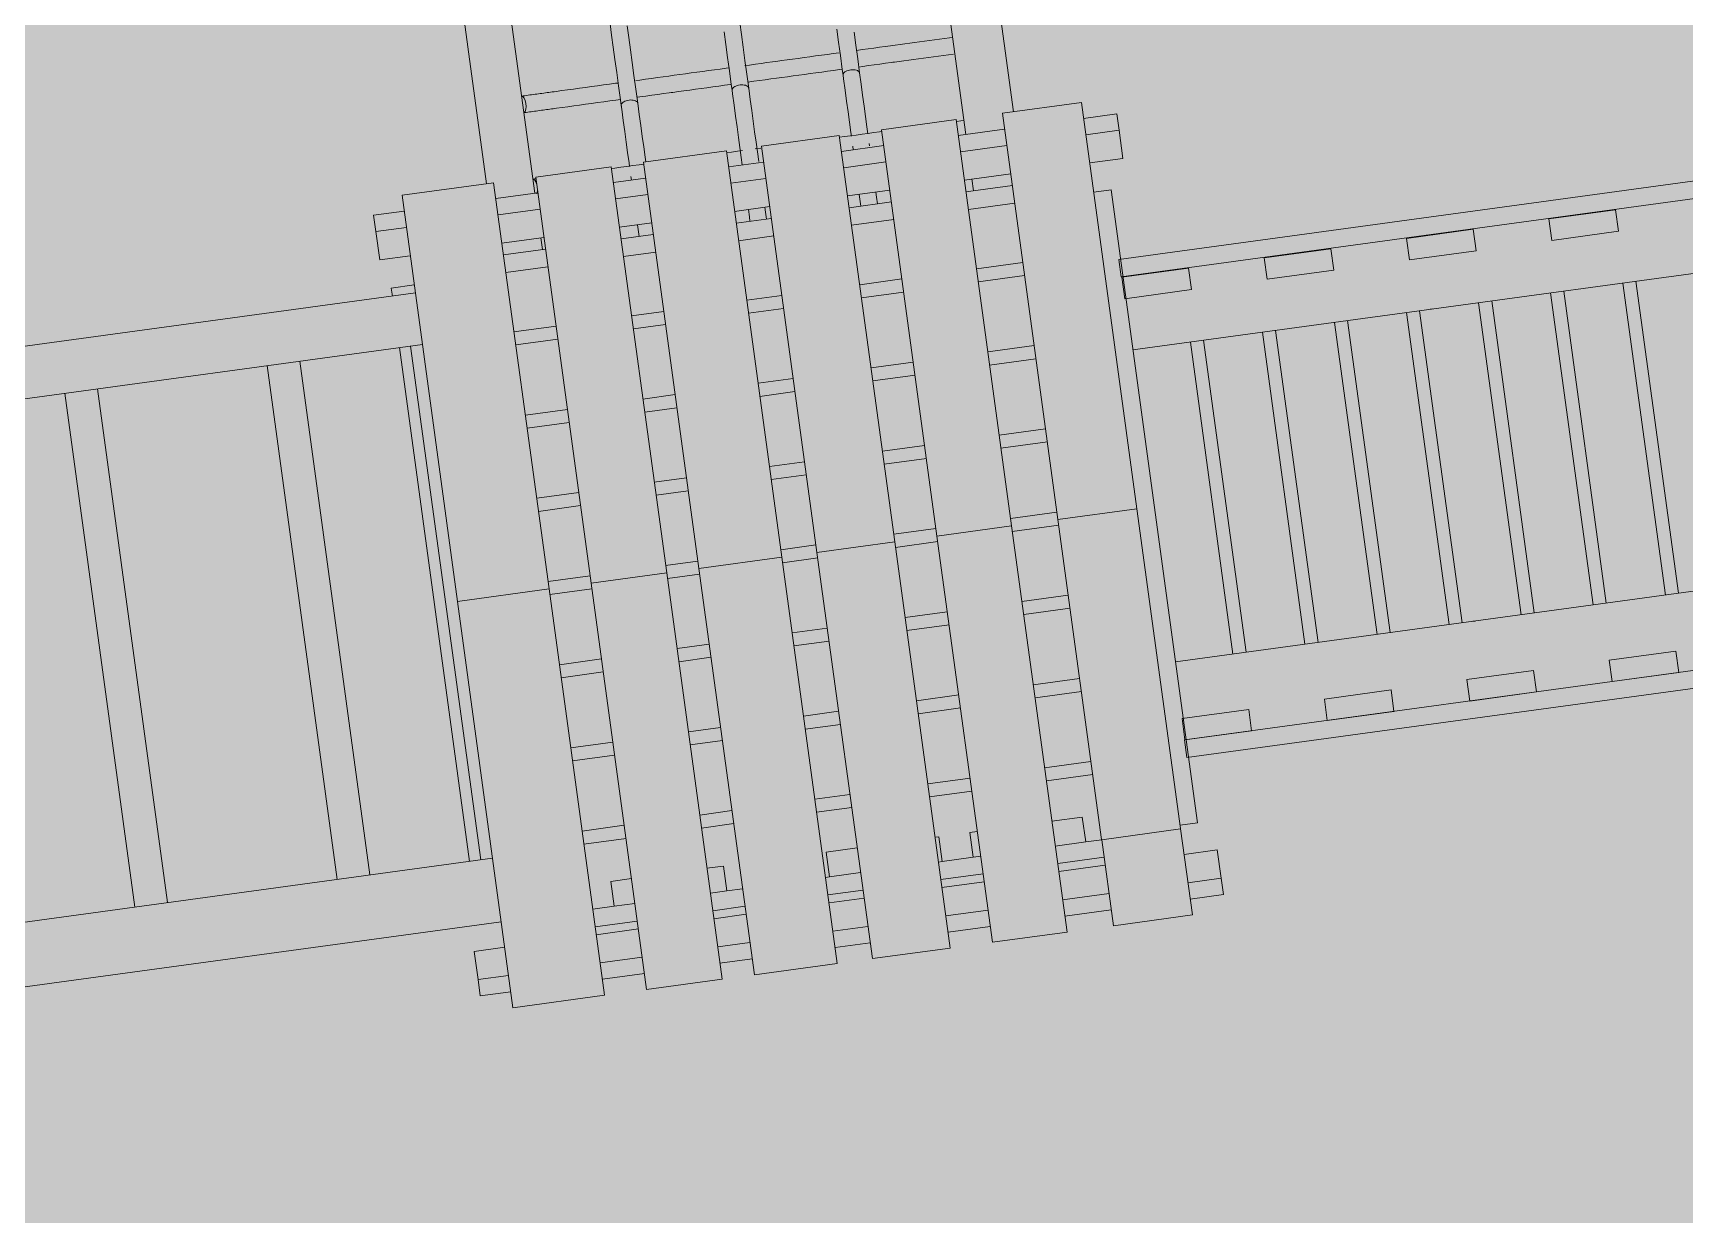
# Model space of a CAD drawing. Header units: metres. Extents: x -490 to 202, y -217 to 332.
# Drawn here: x -103.44 to -100.932, y 10.982 to 12.777 of the extents above; entities that cross this region are included whole.
import ezdxf

# ---------------------------------------------------------------- set-up
doc = ezdxf.new("R2010")
doc.units = ezdxf.units.M
doc.layers.add('A-DETL-GENF', color=7, linetype='Continuous', lineweight=9)
doc.layers.add('A-GENM', color=7, linetype='Continuous', lineweight=9)
doc.layers.add('juegos_dwg', color=8, linetype='Continuous', lineweight=9, true_color=0x767676)

# ---------------------------------------------------------------- blocks, each defined once
blk = doc.blocks.new('juegos_dwg-364623-PLANTA DE MURO PERIMETRAL')
at = {"layer": 'A-GENM'}
for p, q in [((-7.4992, 36.5109), (-7.4903, 36.5109)), ((-7.8996, 36.4893), (-7.8351, 36.4893)), ((-7.7194, 36.4893), (-7.67, 36.4893)), ((-7.6918, 36.4893), (-7.6918, 36.4949)), ((-7.5429, 36.4893), (-7.4891, 36.4893)), ((-7.3698, 36.4893), (-7.3051, 36.4893)), ((-7.3518, 36.4893), (-7.3518, 36.4951)), ((-7.3264, 36.4953), (-7.3264, 36.492)), ((-7.1908, 36.4893), (-7.1197, 36.4893)), ((-8.04, 36.4643), (-8.0868, 36.4643)), ((-7.8351, 36.4643), (-7.8996, 36.4643)), ((-7.67, 36.4643), (-7.7194, 36.4643)), ((-7.4891, 36.4643), (-7.5429, 36.4643)), ((-7.3051, 36.4643), (-7.3698, 36.4643)), ((-7.1197, 36.4643), (-7.1908, 36.4643)), ((-6.9478, 36.4643), (-6.9987, 36.4643)), ((-7.8996, 36.421), (-7.8351, 36.421)), ((-7.8351, 36.403), (-7.8996, 36.403)), ((-7.8397, 36.421), (-7.8397, 36.403)), ((-7.7194, 36.421), (-7.67, 36.421)), ((-7.67, 36.403), (-7.7194, 36.403)), ((-7.5429, 36.421), (-7.4891, 36.421)), ((-7.4891, 36.403), (-7.5429, 36.403)), ((-7.3698, 36.421), (-7.3051, 36.421)), ((-7.3051, 36.403), (-7.3698, 36.403)), ((-7.1908, 36.421), (-7.1197, 36.421)), ((-7.1197, 36.403), (-7.1908, 36.403)), ((-7.1791, 36.403), (-7.1791, 36.421)), ((-7.8996, 36.3761), (-7.8351, 36.3761)), ((-7.7194, 36.3761), (-7.67, 36.3761)), ((-7.5429, 36.3761), (-7.4891, 36.3761)), ((-7.3698, 36.3761), (-7.3051, 36.3761)), ((-7.1908, 36.3761), (-7.1197, 36.3761)), ((-8.04, 36.3639), (-9.1663, 36.3639)), ((-9.3128, 36.285), (-8.04, 36.285)), ((-8.588, 36.285), (-8.588, 35.4975)), ((-8.538, 35.4975), (-8.538, 36.285)), ((-8.278, 36.285), (-8.278, 35.4975)), ((-8.228, 35.4975), (-8.228, 36.285)), ((-8.0753, 36.285), (-8.0753, 35.4975)), ((-8.0582, 36.285), (-8.0582, 35.4975)), ((-7.8996, 36.285), (-7.8351, 36.285)), ((-7.7194, 36.285), (-7.67, 36.285)), ((-7.5429, 36.285), (-7.4891, 36.285)), ((-7.3698, 36.285), (-7.3051, 36.285)), ((-7.1908, 36.285), (-7.1197, 36.285)), ((-7.8351, 36.265), (-7.8996, 36.265)), ((-7.67, 36.265), (-7.7194, 36.265)), ((-7.4891, 36.265), (-7.5429, 36.265)), ((-7.3051, 36.265), (-7.3698, 36.265)), ((-7.1197, 36.265), (-7.1908, 36.265)), ((-7.8996, 36.1575), (-7.8351, 36.1575)), ((-7.7194, 36.1575), (-7.67, 36.1575)), ((-7.5429, 36.1575), (-7.4891, 36.1575)), ((-7.3698, 36.1575), (-7.3051, 36.1575)), ((-7.1908, 36.1575), (-7.1197, 36.1575)), ((-7.8351, 36.1375), (-7.8996, 36.1375)), ((-7.67, 36.1375), (-7.7194, 36.1375)), ((-7.4891, 36.1375), (-7.5429, 36.1375)), ((-7.3051, 36.1375), (-7.3698, 36.1375)), ((-7.1197, 36.1375), (-7.1908, 36.1375)), ((-4.4449, 36.1308), (-6.972, 36.1308)), ((-6.884, 36.1308), (-6.884, 35.6526)), ((-6.864, 35.6526), (-6.864, 36.1308)), ((-6.7736, 36.1308), (-6.7736, 35.6526)), ((-6.7536, 35.6526), (-6.7536, 36.1308)), ((-6.6631, 36.1308), (-6.6631, 35.6526)), ((-6.6431, 35.6526), (-6.6431, 36.1308)), ((-6.5527, 36.1308), (-6.5527, 35.6526)), ((-6.5327, 35.6526), (-6.5327, 36.1308)), ((-6.5165, 36.1308), (-6.5129, 36.1308)), ((-6.4422, 36.1308), (-6.4422, 35.6526)), ((-6.4222, 35.6526), (-6.4222, 36.1308)), ((-6.3318, 36.1308), (-6.3318, 35.6526)), ((-6.3118, 35.6526), (-6.3118, 36.1308)), ((-6.2213, 36.1308), (-6.2213, 35.6526)), ((-6.2013, 35.6526), (-6.2013, 36.1308)), ((-7.8996, 36.03), (-7.8351, 36.03)), ((-7.7194, 36.03), (-7.67, 36.03)), ((-7.5429, 36.03), (-7.4891, 36.03)), ((-7.3698, 36.03), (-7.3051, 36.03)), ((-7.1908, 36.03), (-7.1197, 36.03)), ((-7.8351, 36.01), (-7.8996, 36.01)), ((-7.67, 36.01), (-7.7194, 36.01)), ((-7.4891, 36.01), (-7.5429, 36.01)), ((-7.3051, 36.01), (-7.3698, 36.01)), ((-7.1197, 36.01), (-7.1908, 36.01)), ((-7.8996, 35.9025), (-7.8351, 35.9025)), ((-7.7194, 35.9025), (-7.67, 35.9025)), ((-7.5429, 35.9025), (-7.4891, 35.9025)), ((-7.3698, 35.9025), (-7.3051, 35.9025)), ((-7.1908, 35.9025), (-7.1197, 35.9025)), ((-8.04, 35.891), (-7.8996, 35.891)), ((-7.8351, 35.8825), (-7.8996, 35.8825)), ((-7.8351, 35.891), (-7.7194, 35.891)), ((-7.67, 35.8825), (-7.7194, 35.8825)), ((-7.67, 35.891), (-7.5429, 35.891)), ((-7.4891, 35.8825), (-7.5429, 35.8825)), ((-7.4891, 35.891), (-7.3698, 35.891)), ((-7.3051, 35.8825), (-7.3698, 35.8825)), ((-7.3051, 35.891), (-7.1908, 35.891)), ((-7.1197, 35.8825), (-7.1908, 35.8825)), ((-7.1197, 35.891), (-6.9987, 35.891)), ((-7.8996, 35.775), (-7.8351, 35.775)), ((-7.7194, 35.775), (-7.67, 35.775)), ((-7.5429, 35.775), (-7.4891, 35.775)), ((-7.3698, 35.775), (-7.3051, 35.775)), ((-7.1908, 35.775), (-7.1197, 35.775)), ((-7.8351, 35.755), (-7.8996, 35.755)), ((-7.67, 35.755), (-7.7194, 35.755)), ((-7.4891, 35.755), (-7.5429, 35.755)), ((-7.3051, 35.755), (-7.3698, 35.755)), ((-7.1197, 35.755), (-7.1908, 35.755)), ((-7.8996, 35.6475), (-7.8351, 35.6475)), ((-7.7194, 35.6475), (-7.67, 35.6475)), ((-7.5429, 35.6475), (-7.4891, 35.6475)), ((-7.3698, 35.6475), (-7.3051, 35.6475)), ((-7.1908, 35.6475), (-7.1197, 35.6475)), ((-6.972, 35.6526), (-4.451, 35.6526)), ((-6.5129, 35.6526), (-6.5165, 35.6526)), ((-7.8351, 35.6275), (-7.8996, 35.6275)), ((-7.67, 35.6275), (-7.7194, 35.6275)), ((-7.4891, 35.6275), (-7.5429, 35.6275)), ((-7.3051, 35.6275), (-7.3698, 35.6275)), ((-7.1197, 35.6275), (-7.1908, 35.6275)), ((-8.04, 35.4975), (-8.8671, 35.4975)), ((-7.8996, 35.52), (-7.8351, 35.52)), ((-7.8351, 35.5), (-7.8996, 35.5)), ((-7.7194, 35.52), (-7.67, 35.52)), ((-7.67, 35.5), (-7.7194, 35.5)), ((-7.5429, 35.52), (-7.4891, 35.52)), ((-7.4891, 35.5), (-7.5429, 35.5)), ((-7.3698, 35.52), (-7.3051, 35.52)), ((-7.3051, 35.5), (-7.3698, 35.5)), ((-7.1908, 35.52), (-7.1197, 35.52)), ((-7.1197, 35.5), (-7.1908, 35.5)), ((-8.9304, 35.4002), (-8.04, 35.4002)), ((-7.8668, 35.4002), (-7.8996, 35.4002)), ((-7.67, 35.4002), (-7.6942, 35.4002)), ((-7.5368, 35.4002), (-7.5429, 35.4002)), ((-7.3168, 35.4002), (-7.3642, 35.4002)), ((-7.1197, 35.4002), (-7.1442, 35.4002)), ((-7.8996, 35.3733), (-7.8351, 35.3733)), ((-7.7194, 35.3733), (-7.67, 35.3733)), ((-7.5429, 35.3733), (-7.4891, 35.3733)), ((-7.3698, 35.3733), (-7.3051, 35.3733)), ((-7.1908, 35.3733), (-7.1197, 35.3733)), ((-7.8351, 35.3611), (-7.8996, 35.3611)), ((-7.67, 35.3611), (-7.7194, 35.3611)), ((-7.4891, 35.3611), (-7.5429, 35.3611)), ((-7.3051, 35.3611), (-7.3698, 35.3611)), ((-7.1197, 35.3611), (-7.1908, 35.3611)), ((-8.0868, 35.3178), (-8.04, 35.3178)), ((-7.8996, 35.3178), (-7.8351, 35.3178)), ((-7.7194, 35.3178), (-7.67, 35.3178)), ((-7.5429, 35.3178), (-7.4891, 35.3178)), ((-7.3698, 35.3178), (-7.3051, 35.3178)), ((-7.1908, 35.3178), (-7.1197, 35.3178)), ((-6.9987, 35.3178), (-6.9478, 35.3178)), ((-7.8351, 35.2928), (-7.8996, 35.2928)), ((-7.67, 35.2928), (-7.7194, 35.2928)), ((-7.4891, 35.2928), (-7.5429, 35.2928)), ((-7.3051, 35.2928), (-7.3698, 35.2928)), ((-7.1197, 35.2928), (-7.1908, 35.2928))]:
    blk.add_line(p, q, dxfattribs=at)
at = {"layer": 'A-GENM', "flags": 128}
for points in [[(-7.9103, 36.5136), (-7.9103, 38.2272), (-7.8397, 38.2272), (-7.8397, 36.4893)], [(-7.1791, 36.4893), (-7.1791, 38.2272), (-7.8397, 38.2272), (-7.8397, 38.1884), (-7.1791, 38.1884), (-7.1791, 38.2272), (-7.1027, 38.2272), (-7.1027, 36.5136)], [(-7.5218, 36.4893), (-7.5218, 36.5009), (-7.5218, 36.516), (-7.5218, 36.5316), (-7.5218, 36.5476), (-7.5218, 36.564), (-7.5218, 36.5809), (-7.5218, 36.5981), (-7.5218, 36.6037), (-7.5218, 36.6124), (-7.5218, 36.6336), (-7.5218, 36.6542), (-7.5218, 36.6741), (-7.5218, 36.6932)], [(-7.4964, 36.4909), (-7.4964, 36.5057), (-7.4964, 36.5209), (-7.4964, 36.5367), (-7.4964, 36.5528), (-7.4964, 36.5694), (-7.4964, 36.5864), (-7.4964, 36.6037), (-7.4964, 36.6252), (-7.4964, 36.6461), (-7.4964, 36.6662), (-7.4964, 36.6856), (-7.4964, 36.7043)], [(-7.6918, 36.5102), (-7.6918, 36.516), (-7.6918, 36.5316), (-7.6918, 36.5476), (-7.6918, 36.564), (-7.6918, 36.5809), (-7.6918, 36.5981), (-7.6918, 36.6037), (-7.6918, 36.6124), (-7.6918, 36.6336), (-7.6918, 36.6542), (-7.6918, 36.6741), (-7.6918, 36.6932), (-7.6918, 36.7115), (-7.6918, 36.729)], [(-7.6664, 36.5136), (-7.6664, 36.5209), (-7.6664, 36.5367), (-7.6664, 36.5528), (-7.6664, 36.5694), (-7.6664, 36.5864), (-7.6664, 36.6037), (-7.6664, 36.6252), (-7.6664, 36.6461), (-7.6664, 36.6662), (-7.6664, 36.6856), (-7.6664, 36.7043), (-7.6664, 36.7221)], [(-7.3518, 36.5103), (-7.3518, 36.516), (-7.3518, 36.5316), (-7.3518, 36.5476), (-7.3518, 36.564), (-7.3518, 36.5809), (-7.3518, 36.5981), (-7.3518, 36.6037), (-7.3518, 36.6124), (-7.3518, 36.6336), (-7.3518, 36.6542), (-7.3518, 36.6741)], [(-7.3264, 36.5103), (-7.3264, 36.5209), (-7.3264, 36.5367), (-7.3264, 36.5528), (-7.3264, 36.5694), (-7.3264, 36.5864), (-7.3264, 36.6037), (-7.3264, 36.6252), (-7.3264, 36.6461), (-7.3264, 36.6662)], [(-7.8397, 36.6382), (-7.8372, 36.6382), (-7.8347, 36.6382), (-7.8321, 36.6382), (-7.8296, 36.6382), (-7.827, 36.6382), (-7.8244, 36.6382), (-7.8217, 36.6382), (-7.8191, 36.6382), (-7.8164, 36.6382), (-7.8138, 36.6382), (-7.8111, 36.6382), (-7.8085, 36.6382), (-7.8059, 36.6382), (-7.8032, 36.6382), (-7.8006, 36.6382), (-7.7981, 36.6382), (-7.7955, 36.6382), (-7.793, 36.6382), (-7.7905, 36.6382), (-7.7897, 36.6382), (-7.7868, 36.6382), (-7.778, 36.6382), (-7.7692, 36.6382), (-7.7602, 36.6382), (-7.7512, 36.6382), (-7.742, 36.6382), (-7.7328, 36.6382), (-7.7236, 36.6382), (-7.7143, 36.6382), (-7.705, 36.6382), (-7.6957, 36.6382), (-7.6925, 36.6382)], [(-7.6648, 36.6382), (-7.6587, 36.6382), (-7.6496, 36.6382), (-7.6406, 36.6382), (-7.6316, 36.6382), (-7.6228, 36.6382), (-7.6141, 36.6382), (-7.6057, 36.6382), (-7.5972, 36.6382), (-7.5885, 36.6382), (-7.5798, 36.6382), (-7.571, 36.6382), (-7.5621, 36.6382), (-7.5531, 36.6382), (-7.5442, 36.6382), (-7.5352, 36.6382), (-7.5261, 36.6382), (-7.5212, 36.6382)], [(-7.4974, 36.6382), (-7.4903, 36.6382), (-7.4814, 36.6382), (-7.4727, 36.6382), (-7.464, 36.6382), (-7.4554, 36.6382), (-7.4469, 36.6382), (-7.4441, 36.6382), (-7.4413, 36.6382), (-7.4329, 36.6382), (-7.4243, 36.6382), (-7.4156, 36.6382), (-7.4068, 36.6382), (-7.398, 36.6382), (-7.3891, 36.6382), (-7.3801, 36.6382), (-7.3711, 36.6382), (-7.3621, 36.6382), (-7.3531, 36.6382)], [(-7.3262, 36.6382), (-7.3173, 36.6382), (-7.3085, 36.6382), (-7.2997, 36.6382), (-7.2911, 36.6382), (-7.2826, 36.6382), (-7.2741, 36.6382), (-7.267, 36.6382), (-7.2597, 36.6382), (-7.2523, 36.6382), (-7.2448, 36.6382), (-7.2373, 36.6382), (-7.2297, 36.6382), (-7.2221, 36.6382), (-7.2145, 36.6382), (-7.2068, 36.6382), (-7.1991, 36.6382), (-7.1914, 36.6382), (-7.1837, 36.6382), (-7.1791, 36.6382)], [(-7.8397, 36.6128), (-7.8388, 36.6128), (-7.8364, 36.6128), (-7.8338, 36.6128), (-7.8313, 36.6128), (-7.8287, 36.6128), (-7.8261, 36.6128), (-7.8235, 36.6128), (-7.8208, 36.6128), (-7.8182, 36.6128), (-7.8155, 36.6128), (-7.8129, 36.6128), (-7.8102, 36.6128), (-7.8076, 36.6128), (-7.805, 36.6128), (-7.8024, 36.6128), (-7.7998, 36.6128), (-7.7972, 36.6128), (-7.7947, 36.6128), (-7.7921, 36.6128), (-7.7897, 36.6128), (-7.781, 36.6128), (-7.7722, 36.6128), (-7.7632, 36.6128), (-7.7542, 36.6128), (-7.7451, 36.6128), (-7.7359, 36.6128), (-7.7267, 36.6128), (-7.7174, 36.6128), (-7.7081, 36.6128), (-7.6988, 36.6128), (-7.6914, 36.6128)], [(-7.6667, 36.6128), (-7.6618, 36.6128), (-7.6526, 36.6128), (-7.6436, 36.6128), (-7.6346, 36.6128), (-7.6258, 36.6128), (-7.617, 36.6128), (-7.6141, 36.6128), (-7.6113, 36.6128), (-7.6029, 36.6128), (-7.5943, 36.6128), (-7.5856, 36.6128), (-7.5768, 36.6128), (-7.568, 36.6128), (-7.5591, 36.6128), (-7.5501, 36.6128), (-7.5411, 36.6128), (-7.5321, 36.6128), (-7.5231, 36.6128)], [(-7.4962, 36.6128), (-7.4873, 36.6128), (-7.4785, 36.6128), (-7.4697, 36.6128), (-7.4611, 36.6128), (-7.4526, 36.6128), (-7.4441, 36.6128), (-7.4357, 36.6128), (-7.4272, 36.6128), (-7.4185, 36.6128), (-7.4098, 36.6128), (-7.401, 36.6128), (-7.3921, 36.6128), (-7.3831, 36.6128), (-7.3742, 36.6128), (-7.3652, 36.6128), (-7.3561, 36.6128), (-7.3514, 36.6128)], [(-7.3267, 36.6128), (-7.3203, 36.6128), (-7.3114, 36.6128), (-7.3027, 36.6128), (-7.294, 36.6128), (-7.2854, 36.6128), (-7.2769, 36.6128), (-7.2741, 36.6128), (-7.2717, 36.6128), (-7.2645, 36.6128), (-7.2572, 36.6128), (-7.2498, 36.6128), (-7.2423, 36.6128), (-7.2348, 36.6128), (-7.2272, 36.6128), (-7.2195, 36.6128), (-7.2119, 36.6128), (-7.2042, 36.6128), (-7.1965, 36.6128), (-7.1888, 36.6128), (-7.1812, 36.6128)], [(-7.8397, 36.5109), (-7.8372, 36.5109), (-7.8347, 36.5109)], [(-7.67, 36.5109), (-7.6771, 36.5109), (-7.6864, 36.5109), (-7.6957, 36.5109), (-7.705, 36.5109), (-7.7143, 36.5109), (-7.7194, 36.5109)], [(-7.5429, 36.5109), (-7.5352, 36.5109), (-7.5261, 36.5109), (-7.5185, 36.5109)], [(-7.3051, 36.5109), (-7.3085, 36.5109), (-7.3173, 36.5109), (-7.3262, 36.5109), (-7.3351, 36.5109), (-7.3441, 36.5109), (-7.3531, 36.5109), (-7.3621, 36.5109), (-7.3698, 36.5109)], [(-7.1908, 36.5109), (-7.1837, 36.5109), (-7.1791, 36.5109)], [(-7.1197, 35.4007), (-7.1197, 35.891), (-7.1197, 36.5136), (-6.9987, 36.5136), (-6.9987, 35.891), (-6.9987, 35.4007)], [(-8.04, 36.421), (-8.0868, 36.421), (-8.0868, 36.4643), (-8.0868, 36.4893), (-8.04, 36.4893)], [(-6.9987, 36.4893), (-6.9478, 36.4893), (-6.9478, 36.4643), (-6.9478, 36.421), (-6.9987, 36.421)], [(-7.6918, 36.403), (-7.6918, 36.41), (-7.6918, 36.421)], [(-7.5218, 36.403), (-7.5218, 36.41), (-7.5218, 36.421)], [(-7.4964, 36.421), (-7.4964, 36.4135), (-7.4964, 36.403)], [(-7.3518, 36.403), (-7.3518, 36.41), (-7.3518, 36.421)], [(-7.3264, 36.421), (-7.3264, 36.4135), (-7.3264, 36.403)], [(-8.04, 36.3761), (-8.0753, 36.3761), (-8.0753, 36.3639)], [(-6.9987, 35.406), (-6.9718, 35.406), (-6.9718, 36.3761), (-6.9987, 36.3761)], [(-4.5698, 35.5333), (-6.9745, 35.5333), (-6.9745, 35.5064), (-4.5966, 35.5064)], [(-7.8351, 35.4383), (-7.8668, 35.4383), (-7.8668, 35.4002), (-7.8351, 35.4002)], [(-7.7194, 35.4002), (-7.6942, 35.4002), (-7.6942, 35.4383), (-7.7194, 35.4383)], [(-7.4891, 35.4383), (-7.5368, 35.4383), (-7.5368, 35.4002), (-7.4891, 35.4002)], [(-7.3698, 35.4002), (-7.3642, 35.4002), (-7.3642, 35.4383), (-7.3698, 35.4383)], [(-7.3051, 35.4383), (-7.3168, 35.4383), (-7.3168, 35.4002), (-7.3051, 35.4002)], [(-7.1908, 35.4002), (-7.1442, 35.4002), (-7.1442, 35.4383), (-7.1908, 35.4383)], [(-8.04, 35.2928), (-8.0868, 35.2928), (-8.0868, 35.3178), (-8.0868, 35.3611), (-8.04, 35.3611)], [(-6.9987, 35.3611), (-6.9478, 35.3611), (-6.9478, 35.3178), (-6.9478, 35.2928), (-6.9987, 35.2928)]]:
    blk.add_lwpolyline(points, dxfattribs=at)
for points in [[(-7.8996, 35.2684), (-8.04, 35.2684), (-8.04, 35.891), (-8.04, 36.5136), (-7.8996, 36.5136), (-7.8996, 35.891)], [(-7.7194, 35.2684), (-7.8351, 35.2684), (-7.8351, 35.891), (-7.8351, 36.5136), (-7.7194, 36.5136), (-7.7194, 35.891)], [(-7.5429, 35.2684), (-7.67, 35.2684), (-7.67, 35.891), (-7.67, 36.5136), (-7.5429, 36.5136), (-7.5429, 35.891)], [(-7.3698, 35.2684), (-7.4891, 35.2684), (-7.4891, 35.891), (-7.4891, 36.5136), (-7.3698, 36.5136), (-7.3698, 35.891)], [(-7.1908, 35.2684), (-7.3051, 35.2684), (-7.3051, 35.891), (-7.3051, 36.5136), (-7.1908, 36.5136), (-7.1908, 35.891)], [(-4.4718, 36.243), (-4.4718, 36.2699), (-6.9745, 36.2699), (-6.9745, 36.243)], [(-6.9739, 36.2423), (-6.9739, 36.2095), (-6.8717, 36.2095), (-6.8717, 36.2423)], [(-6.7557, 36.2423), (-6.7557, 36.2095), (-6.6535, 36.2095), (-6.6535, 36.2423)], [(-6.5375, 36.2423), (-6.5375, 36.2095), (-6.4353, 36.2095), (-6.4353, 36.2423)], [(-6.3193, 36.2423), (-6.3193, 36.2095), (-6.2171, 36.2095), (-6.2171, 36.2423)], [(-6.9739, 35.5661), (-6.9739, 35.5333), (-6.8717, 35.5333), (-6.8717, 35.5661)], [(-6.7557, 35.5661), (-6.7557, 35.5333), (-6.6535, 35.5333), (-6.6535, 35.5661)], [(-6.5375, 35.5661), (-6.5375, 35.5333), (-6.4353, 35.5333), (-6.4353, 35.5661)], [(-6.3193, 35.5661), (-6.3193, 35.5333), (-6.2171, 35.5333), (-6.2171, 35.5661)], [(-6.9987, 35.2684), (-7.1197, 35.2684), (-7.1197, 35.4002), (-6.9987, 35.4002)]]:
    blk.add_lwpolyline(points, close=True, dxfattribs=at)
at = {"layer": 'A-GENM'}
for centre, start_param, end_param in [((-7.8397, 36.6255), 3.294081, 6.283185), ((-7.8397, 36.6255), 3.141593, 3.294081), ((-7.8397, 36.4982), 5.126677, 6.283185), ((-7.8397, 36.4982), 3.81768, 4.341279)]:
    blk.add_ellipse(centre, major_axis=(0, 0.0127), ratio=0.377145, start_param=start_param, end_param=end_param, dxfattribs=at)
for points in [[(-7.6916, 36.6027), (-7.692, 36.6038), (-7.6917, 36.6052), (-7.6903, 36.6068), (-7.6891, 36.6077), (-7.6869, 36.6089), (-7.6833, 36.6099), (-7.6788, 36.6103), (-7.6744, 36.6098), (-7.6705, 36.6086), (-7.6677, 36.6068), (-7.6668, 36.6054), (-7.6665, 36.6046)], [(-7.5216, 36.6027), (-7.522, 36.6038), (-7.5217, 36.6052), (-7.5203, 36.6068), (-7.5191, 36.6077), (-7.5169, 36.6089), (-7.5133, 36.6099), (-7.5088, 36.6103), (-7.5044, 36.6098), (-7.5005, 36.6086), (-7.4977, 36.6068), (-7.4968, 36.6054), (-7.4965, 36.6046)], [(-7.3516, 36.6027), (-7.352, 36.6038), (-7.3517, 36.6052), (-7.3503, 36.6068), (-7.3491, 36.6077), (-7.3469, 36.6089), (-7.3433, 36.6099), (-7.3388, 36.6103), (-7.3344, 36.6098), (-7.3305, 36.6086), (-7.3277, 36.6068), (-7.3268, 36.6054), (-7.3265, 36.6046)]]:
    blk.add_open_spline(points, degree=3, knots=[-1, -1, -1, -1, -0.833333, -0.791667, -0.75, -0.666667, -0.555556, -0.444444, -0.333333, -0.222222, -0.111111, 0, 0, 0, 0], dxfattribs=at)
for points in [[(-7.6665, 36.6046), (-7.6664, 36.6043), (-7.6664, 36.604), (-7.6664, 36.6037)], [(-7.4965, 36.6046), (-7.4964, 36.6043), (-7.4964, 36.604), (-7.4964, 36.6037)], [(-7.3265, 36.6046), (-7.3264, 36.6043), (-7.3264, 36.604), (-7.3264, 36.6037)]]:
    blk.add_open_spline(points, degree=3, dxfattribs=at)

msp = doc.modelspace()

# ---------------------------------------------------------------- hatches: boundary and pattern name
at = {"layer": 'A-DETL-GENF', "true_color": 0xffe8f3}
msp.add_hatch(color=7, dxfattribs=at).paths.add_polyline_path([(-113.2618, 7.7778), (-74.8172, 10.1471), (-71.3734, 10.3558), (-76.9167, 10.1467), (-83.5432, 9.7582), (-88.0235, 9.8611), (-89.6355, 11.2891), (-89.6355, 11.4891), (-89.4355, 11.4803), (-89.4355, 11.3124), (-87.9651, 10.0098), (-83.5405, 9.9084), (-76.6939, 10.3054), (-70.8946, 10.5245), (-75.2628, 38.2845), (-69.2122, 39.2377), (-74.1267, 70.4328), (-121.7975, 62.9228), (-113.2213, 8.4845), (-102.3065, 9.4266), (-94.2227, 10.9128), (-94.1854, 11.1011), (-94.2325, 11.1011), (-94.2289, 11.3011), (-94.0325, 11.2972), (-94.0434, 11.0462), (-94.0975, 10.7731), (-102.3265, 9.2724), (-113.1979, 8.336), (-113.1349, 7.936), (-113.2853, 7.9267)])

# ---------------------------------------------------------------- block references
at = {"layer": 'juegos_dwg', "color": 7, "rotation": 7.774666115421437}
msp.add_blockref('juegos_dwg-364623-PLANTA DE MURO PERIMETRAL', (-89.9745, -22.5599), dxfattribs=at)

doc.saveas('drawing.dxf')
